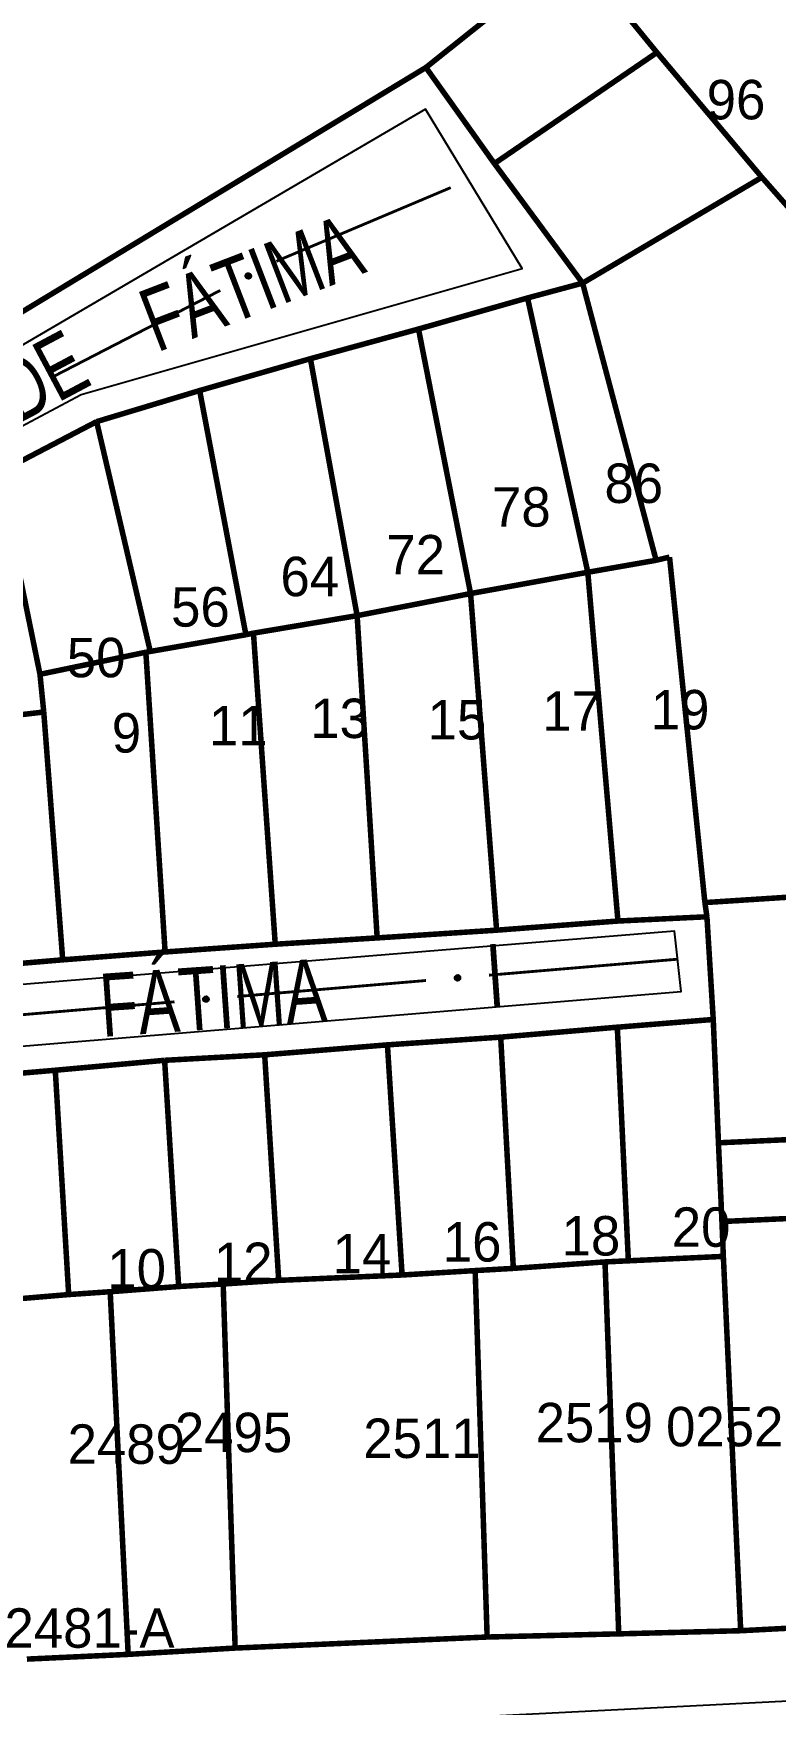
# Model space of a CAD drawing. Extents: x 202481 to 204056, y 4838981 to 4840330.
# Drawn here: x 203364 to 203411, y 4839208.1 to 4839314.1 of the extents above; entities that cross this region are included whole.
import ezdxf
from ezdxf.enums import TextEntityAlignment as Align

# ---------------------------------------------------------------- set-up
doc = ezdxf.new("R2010")
doc.units = 0
doc.header["$LTSCALE"] = 1.5
doc.header["$MEASUREMENT"] = 0
for name, color, linetype in [('CD_MALHA_LOTES', 7, 'CONTINUOUS'), ('RU-QUADRA', 210, 'CONTINUOUS'), ('SV-EIXO-RUA-PAV', 20, 'CONTINUOUS'), ('SV-RUA-PAVIM', 7, 'CONTINUOUS'), ('SV-TXT-RUA-PAV', 7, 'CONTINUOUS'), ('Th_NmrPort', 1, 'CONTINUOUS')]:
    doc.layers.add(name, color=color, linetype=linetype)
doc.styles.add('ARIAL', font='ARIAL.SHX')

msp = doc.modelspace()

# ---------------------------------------------------------------- linework, layer by layer
at = {"layer": 'CD_MALHA_LOTES', "linetype": 'Continuous', "const_width": 0.35, "flags": 128}
for points in [[(203388.83, 4839311.93), (203398.16, 4839319.37)], [(203403.47, 4839312.88), (203398.16, 4839319.37)], [(203393.17, 4839305.84), (203403.47, 4839312.88)], [(203410.12, 4839304.97), (203403.47, 4839312.88)], [(203388.83, 4839311.93), (203320.1, 4839270.33)], [(203393.17, 4839305.84), (203388.83, 4839311.93)], [(203398.76, 4839298.26), (203393.17, 4839305.84)], [(203398.76, 4839298.26), (203410.12, 4839304.97)], [(203410.12, 4839304.97), (203413.29, 4839301.36)], [(203395.27, 4839297.32), (203398.76, 4839298.26)], [(203403.42, 4839280.69), (203398.76, 4839298.26)], [(203388.36, 4839295.35), (203395.27, 4839297.32)], [(203399.09, 4839279.93), (203395.27, 4839297.32)], [(203381.51, 4839293.47), (203388.36, 4839295.35)], [(203391.66, 4839278.58), (203388.36, 4839295.35)], [(203374.49, 4839291.45), (203381.51, 4839293.47)], [(203384.47, 4839277.18), (203381.51, 4839293.47)], [(203367.96, 4839289.48), (203374.49, 4839291.45)], [(203377.42, 4839275.97), (203374.49, 4839291.45)], [(203361.76, 4839286.24), (203367.96, 4839289.48)], [(203371.36, 4839274.91), (203367.96, 4839289.48)], [(203364.37, 4839273.46), (203361.76, 4839286.24)], [(203403.42, 4839280.69), (203404.27, 4839280.89)], [(203404.27, 4839280.89), (203406.51, 4839258.99)], [(203391.66, 4839278.58), (203399.09, 4839279.93)], [(203399.09, 4839279.93), (203403.42, 4839280.69)], [(203401, 4839257.82), (203399.09, 4839279.93)], [(203384.47, 4839277.18), (203391.66, 4839278.58)], [(203393.31, 4839257.24), (203391.66, 4839278.58)], [(203377.9, 4839276.07), (203384.47, 4839277.18)], [(203385.74, 4839256.75), (203384.47, 4839277.18)], [(203371.36, 4839274.91), (203377.42, 4839275.97)], [(203377.9, 4839276.07), (203377.42, 4839275.97)], [(203379.28, 4839256.35), (203377.9, 4839276.07)], [(203364.37, 4839273.46), (203371.08, 4839274.86)], [(203371.08, 4839274.86), (203371.36, 4839274.91)], [(203372.3, 4839255.86), (203371.08, 4839274.86)], [(203364.61, 4839271.07), (203364.37, 4839273.46)], [(203357.56, 4839270.25), (203364.61, 4839271.07)], [(203365.81, 4839255.36), (203364.61, 4839271.07)], [(203406.51, 4839258.99), (203427.06, 4839260.32)], [(203406.64, 4839258.09), (203406.51, 4839258.99)], [(203401, 4839257.82), (203393.31, 4839257.24)], [(203406.64, 4839258.09), (203401, 4839257.82)], [(203407.04, 4839251.58), (203406.64, 4839258.09)], [(203385.74, 4839256.75), (203379.28, 4839256.35)], [(203393.31, 4839257.24), (203385.74, 4839256.75)], [(203365.81, 4839255.36), (203358.45, 4839254.74)], [(203372.3, 4839255.86), (203365.81, 4839255.36)], [(203379.28, 4839256.35), (203372.3, 4839255.86)], [(203393.57, 4839250.46), (203400.96, 4839251.09)], [(203400.96, 4839251.09), (203407.04, 4839251.58)], [(203401.66, 4839236.28), (203400.96, 4839251.09)], [(203407.37, 4839243.76), (203407.04, 4839251.58)], [(203386.39, 4839249.97), (203393.57, 4839250.46)], [(203394.37, 4839235.8), (203393.57, 4839250.46)], [(203365.34, 4839248.36), (203372.27, 4839248.99)], [(203372.27, 4839248.99), (203378.61, 4839249.34)], [(203373.16, 4839234.65), (203372.27, 4839248.99)], [(203378.61, 4839249.34), (203386.39, 4839249.97)], [(203379.5, 4839235.04), (203378.61, 4839249.34)], [(203387.32, 4839235.38), (203386.39, 4839249.97)], [(203358.54, 4839247.78), (203365.34, 4839248.36)], [(203366.19, 4839234.14), (203365.34, 4839248.36)], [(203407.37, 4839243.76), (203477.63, 4839246.98)], [(203407.59, 4839238.77), (203407.37, 4839243.76)], [(203407.59, 4839238.77), (203434.78, 4839240.01)], [(203407.68, 4839236.56), (203407.59, 4839238.77)], [(203400.18, 4839236.21), (203401.66, 4839236.28)], [(203407.68, 4839236.56), (203401.66, 4839236.28)], [(203408.78, 4839212.83), (203407.68, 4839236.56)], [(203387.32, 4839235.38), (203379.5, 4839235.04)], [(203391.95, 4839235.66), (203387.32, 4839235.38)], [(203391.95, 4839235.66), (203394.37, 4839235.8)], [(203392.71, 4839212.43), (203391.95, 4839235.66)], [(203400.18, 4839236.21), (203394.37, 4839235.8)], [(203401.05, 4839212.63), (203400.18, 4839236.21)], [(203362.62, 4839233.84), (203366.19, 4839234.14)], [(203368.82, 4839234.32), (203366.19, 4839234.14)], [(203368.82, 4839234.32), (203373.16, 4839234.65)], [(203369.96, 4839211.33), (203368.82, 4839234.32)], [(203375.98, 4839234.81), (203373.16, 4839234.65)], [(203375.98, 4839234.81), (203379.5, 4839235.04)], [(203376.74, 4839211.73), (203375.98, 4839234.81)], [(203435.65, 4839214.24), (203408.78, 4839212.83)], [(203392.71, 4839212.43), (203376.74, 4839211.73)], [(203401.05, 4839212.63), (203392.71, 4839212.43)], [(203408.78, 4839212.83), (203401.05, 4839212.63)], [(203369.96, 4839211.33), (203363.54, 4839211.03)], [(203376.74, 4839211.73), (203369.96, 4839211.33)]]:
    msp.add_lwpolyline(points, dxfattribs=at)
at = {"layer": 'RU-QUADRA', "linetype": 'Continuous', "const_width": 0.18, "flags": 128}
for points in [[(203320.1, 4839270.33), (203388.83, 4839311.93), (203393.17, 4839305.84), (203398.76, 4839298.26), (203395.27, 4839297.32), (203388.36, 4839295.35), (203381.51, 4839293.47), (203374.49, 4839291.45), (203367.96, 4839289.48), (203361.76, 4839286.24)], [(203358.45, 4839254.74), (203365.81, 4839255.36), (203372.3, 4839255.86), (203379.28, 4839256.35), (203385.74, 4839256.75), (203393.31, 4839257.24), (203401, 4839257.82), (203406.64, 4839258.09), (203407.04, 4839251.58), (203400.96, 4839251.09), (203393.57, 4839250.46), (203386.39, 4839249.97), (203378.61, 4839249.34), (203372.27, 4839248.99), (203365.34, 4839248.36), (203358.54, 4839247.78)], [(203363.54, 4839211.03), (203369.96, 4839211.33), (203376.74, 4839211.73), (203392.71, 4839212.43), (203401.05, 4839212.63), (203408.78, 4839212.83), (203435.65, 4839214.24)]]:
    msp.add_lwpolyline(points, dxfattribs=at)
at = {"layer": 'SV-EIXO-RUA-PAV', "const_width": 0.18}
for points in [[(203379.5, 4839299.71), (203390.400316, 4839304.313973)], [(203379.351369, 4839299.633262), (203379.5, 4839299.71)], [(203365.134442, 4839292.293032), (203375.797137, 4839297.798204)], [(203404.78, 4839255.4), (203392.822837, 4839254.386954)], [(203388.837117, 4839254.049272), (203376.879954, 4839253.036226)], [(203372.894233, 4839252.698544), (203360.93707, 4839251.685497)]]:
    msp.add_lwpolyline(points, dxfattribs=at)
at = {"layer": 'SV-EIXO-RUA-PAV'}
for points in [[(203377.396084, 4839298.747631), (203377.410286, 4839298.794432), (203377.432062, 4839298.831751), (203377.459183, 4839298.857649), (203377.489117, 4839298.874286), (203377.521658, 4839298.887856), (203377.557484, 4839298.8943), (203377.598831, 4839298.892645), (203377.645879, 4839298.878727), (203377.682643, 4839298.853907), (203377.709456, 4839298.828676), (203377.728601, 4839298.798462), (203377.741254, 4839298.76663), (203377.746717, 4839298.729194), (203377.74463, 4839298.687309), (203377.729491, 4839298.640339), (203377.707891, 4839298.603899), (203377.681001, 4839298.579538), (203377.650504, 4839298.560483), (203377.617116, 4839298.547027), (203377.581912, 4839298.540904), (203377.539744, 4839298.543081), (203377.493583, 4839298.558638), (203377.456992, 4839298.579766), (203377.432259, 4839298.606307), (203377.414176, 4839298.636754), (203377.400168, 4839298.669227), (203377.392191, 4839298.704971), (203377.396084, 4839298.747631)], [(203390.982438, 4839254.120555), (203390.95143, 4839254.082732), (203390.917046, 4839254.056566), (203390.882087, 4839254.042996), (203390.848068, 4839254.03906), (203390.812811, 4839254.038954), (203390.777241, 4839254.046688), (203390.739664, 4839254.064018), (203390.701504, 4839254.094857), (203390.677015, 4839254.131841), (203390.661877, 4839254.165403), (203390.655731, 4839254.20064), (203390.656201, 4839254.234892), (203390.665457, 4839254.271574), (203390.683391, 4839254.309484), (203390.715329, 4839254.347104), (203390.749214, 4839254.372525), (203390.783372, 4839254.384763), (203390.818836, 4839254.390718), (203390.854832, 4839254.390396), (203390.889704, 4839254.382602), (203390.927841, 4839254.364477), (203390.964555, 4839254.332462), (203390.990295, 4839254.298955), (203391.003009, 4839254.264977), (203391.008086, 4839254.229931), (203391.008623, 4839254.19457), (203391.002336, 4839254.15849), (203390.982438, 4839254.120555)], [(203375.039554, 4839252.769827), (203375.008546, 4839252.732004), (203374.974163, 4839252.705838), (203374.939203, 4839252.692268), (203374.905184, 4839252.688332), (203374.869927, 4839252.688225), (203374.834358, 4839252.69596), (203374.79678, 4839252.71329), (203374.758621, 4839252.744128), (203374.734131, 4839252.781113), (203374.718994, 4839252.814675), (203374.712847, 4839252.849912), (203374.713317, 4839252.884164), (203374.722573, 4839252.920846), (203374.740507, 4839252.958755), (203374.772445, 4839252.996376), (203374.80633, 4839253.021797), (203374.840489, 4839253.034035), (203374.875953, 4839253.03999), (203374.911949, 4839253.039667), (203374.946821, 4839253.031874), (203374.984957, 4839253.013748), (203375.021671, 4839252.981733), (203375.047412, 4839252.948227), (203375.060125, 4839252.914249), (203375.065202, 4839252.879202), (203375.065739, 4839252.843841), (203375.059453, 4839252.807762), (203375.039554, 4839252.769827)]]:
    msp.add_lwpolyline(points, close=True, dxfattribs=at)
for points in [[(203377.392191, 4839298.704971), (203377.645879, 4839298.878727)], [(203377.395709, 4839298.725088), (203377.620087, 4839298.882398)], [(203377.396084, 4839298.747631), (203377.598831, 4839298.892645)], [(203377.400168, 4839298.669227), (203377.682643, 4839298.853907)], [(203377.400447, 4839298.689143), (203377.659986, 4839298.864606)], [(203377.404856, 4839298.772809), (203377.571779, 4839298.889705)], [(203377.410035, 4839298.655702), (203377.690811, 4839298.840594)], [(203377.410286, 4839298.794432), (203377.557484, 4839298.8943)], [(203377.414176, 4839298.636754), (203377.709456, 4839298.828676)], [(203377.422608, 4839298.815759), (203377.532157, 4839298.886141)], [(203377.425724, 4839298.622339), (203377.718664, 4839298.810441)], [(203377.432062, 4839298.831751), (203377.521658, 4839298.887856)], [(203377.432259, 4839298.606307), (203377.728601, 4839298.798462)], [(203377.448062, 4839298.593945), (203377.732476, 4839298.780716)], [(203377.456992, 4839298.579766), (203377.741254, 4839298.76663)], [(203377.477675, 4839298.569307), (203377.740265, 4839298.74481)], [(203377.493583, 4839298.558638), (203377.746717, 4839298.729194)], [(203377.519373, 4839298.55398), (203377.743203, 4839298.7064)], [(203377.539744, 4839298.543081), (203377.74463, 4839298.687309)], [(203377.564629, 4839298.546633), (203377.73038, 4839298.659852)], [(203377.581912, 4839298.540904), (203377.729491, 4839298.640339)], [(203377.603079, 4839298.546521), (203377.713215, 4839298.618741)], [(203377.617116, 4839298.547027), (203377.707891, 4839298.603899)], [(203391.003009, 4839254.264977), (203390.655731, 4839254.20064)], [(203390.990295, 4839254.298955), (203390.656201, 4839254.234892)], [(203390.993129, 4839254.282439), (203390.65893, 4839254.21852)], [(203391.002922, 4839254.247664), (203390.660335, 4839254.185774)], [(203391.008086, 4839254.229931), (203390.661877, 4839254.165403)], [(203390.975178, 4839254.316523), (203390.665453, 4839254.254678)], [(203390.964555, 4839254.332462), (203390.665457, 4839254.271574)], [(203391.004673, 4839254.210839), (203390.674553, 4839254.147265)], [(203391.008623, 4839254.19457), (203390.677015, 4839254.131841)], [(203390.942501, 4839254.346621), (203390.677414, 4839254.291296)], [(203390.927841, 4839254.364477), (203390.683391, 4839254.309484)], [(203391.000754, 4839254.176271), (203390.693864, 4839254.113297)], [(203391.002336, 4839254.15849), (203390.701504, 4839254.094857)], [(203390.903486, 4839254.370703), (203390.707051, 4839254.329411)], [(203390.889704, 4839254.382602), (203390.715329, 4839254.347104)], [(203390.991397, 4839254.141243), (203390.723937, 4839254.081609)], [(203390.867997, 4839254.385499), (203390.738623, 4839254.360844)], [(203390.982438, 4839254.120555), (203390.739664, 4839254.064018)], [(203390.854832, 4839254.390396), (203390.749214, 4839254.372525)], [(203390.96471, 4839254.100639), (203390.765786, 4839254.056397)], [(203390.95143, 4839254.082732), (203390.777241, 4839254.046688)], [(203390.931894, 4839254.067732), (203390.803764, 4839254.044551)], [(203390.917046, 4839254.056566), (203390.812811, 4839254.038954)], [(203375.060125, 4839252.914249), (203374.712847, 4839252.849912)], [(203375.047412, 4839252.948227), (203374.713317, 4839252.884164)], [(203375.050245, 4839252.931711), (203374.716047, 4839252.867792)], [(203375.060039, 4839252.896936), (203374.717452, 4839252.835045)], [(203375.065202, 4839252.879202), (203374.718994, 4839252.814675)], [(203375.032294, 4839252.965795), (203374.722569, 4839252.90395)], [(203375.021671, 4839252.981733), (203374.722573, 4839252.920846)], [(203375.061789, 4839252.86011), (203374.73167, 4839252.796537)], [(203375.065739, 4839252.843841), (203374.734131, 4839252.781113)], [(203374.999617, 4839252.995892), (203374.734531, 4839252.940568)], [(203374.984957, 4839253.013748), (203374.740507, 4839252.958755)], [(203375.057871, 4839252.825543), (203374.750981, 4839252.762568)], [(203375.059453, 4839252.807762), (203374.758621, 4839252.744128)], [(203374.960603, 4839253.019975), (203374.764167, 4839252.978683)], [(203374.946821, 4839253.031874), (203374.772445, 4839252.996376)], [(203375.048514, 4839252.790515), (203374.781053, 4839252.730881)], [(203374.925114, 4839253.034771), (203374.795739, 4839253.010116)], [(203375.039554, 4839252.769827), (203374.79678, 4839252.71329)], [(203374.911949, 4839253.039667), (203374.80633, 4839253.021797)], [(203375.021827, 4839252.749911), (203374.822902, 4839252.705669)], [(203375.008546, 4839252.732004), (203374.834358, 4839252.69596)], [(203374.98901, 4839252.717003), (203374.86088, 4839252.693823)], [(203374.974163, 4839252.705838), (203374.869927, 4839252.688225)]]:
    msp.add_lwpolyline(points, dxfattribs=at)
at = {"layer": 'SV-RUA-PAVIM', "linetype": 'Continuous'}
msp.add_polyline3d([(203477.62, 4839211.5, 12.77), (203467.54, 4839210.89, 12.77), (203422.6, 4839208.92, 13.1), (203353.19, 4839205.38, 13.29), (203320.23, 4839203.84, 13.2), (203317.49, 4839204.66, 13.22), (203315.41, 4839208.11, 13.2), (203314.5, 4839245.85, 13.2), (203405, 4839253.36, 13.2), (203404.59, 4839257.18, 13.2), (203314.41, 4839249.81, 13.2), (203314.02, 4839265.11, 13.36), (203320.67, 4839266.97, 13.36), (203329.45, 4839268.03, 13.36), (203330.52, 4839271.76, 13.36), (203366.99, 4839291.19, 13.36), (203394.94, 4839299.18, 13.36), (203388.81, 4839309.29, 13.36), (203320.14, 4839269.1, 13.36), (203313.97, 4839268.16, 13.36)], dxfattribs=at)

# ---------------------------------------------------------------- texts
at = {"layer": 'SV-TXT-RUA-PAV', "style": 'ARIAL', "width": 0.7}
for s, rotation, p in [('FÁTIMA', 21, (203371.78, 4839293.85)), ('DE', 28, (203362.99, 4839289.33)), ('FÁTIMA', 4, (203368.32, 4839250.47)), ('I', 4, (203392.81, 4839252.33))]:
    msp.add_text(s, height=4, rotation=rotation, dxfattribs=at).set_placement(p)
at = {"layer": 'Th_NmrPort', "color": 1}
for s, p in [('96', (203406.624082, 4839309.892331)), ('86', (203400.14494, 4839285.571117)), ('78', (203393.02, 4839284.073333)), ('72', (203386.32, 4839281.043333)), ('64', (203379.61, 4839279.663333)), ('56', (203372.68, 4839277.733333)), ('50', (203366.07, 4839274.523333)), ('19', (203403.08, 4839271.22)), ('11', (203375.08, 4839270.21)), ('13', (203381.5, 4839270.67)), ('15', (203388.94, 4839270.58)), ('17', (203396.2, 4839271.13)), ('9', (203368.92, 4839269.75)), ('20', (203404.41, 4839238.416667)), ('16', (203389.9, 4839237.48)), ('18', (203397.43, 4839237.866667)), ('12', (203375.39, 4839236.183333)), ('14', (203382.92, 4839236.733333)), ('10', (203368.64, 4839235.773333)), ('2519', (203395.78, 4839226.023333)), ('02527', (203404.05, 4839225.77)), ('2489', (203366.12, 4839224.66)), ('2495', (203372.92, 4839225.4)), ('2511', (203384.86, 4839225.03)), ('2481-A', (203362.12, 4839213))]:
    msp.add_text(s, height=2.5, dxfattribs=at).set_placement(p, align=Align.MIDDLE_LEFT)

doc.saveas('drawing.dxf')
